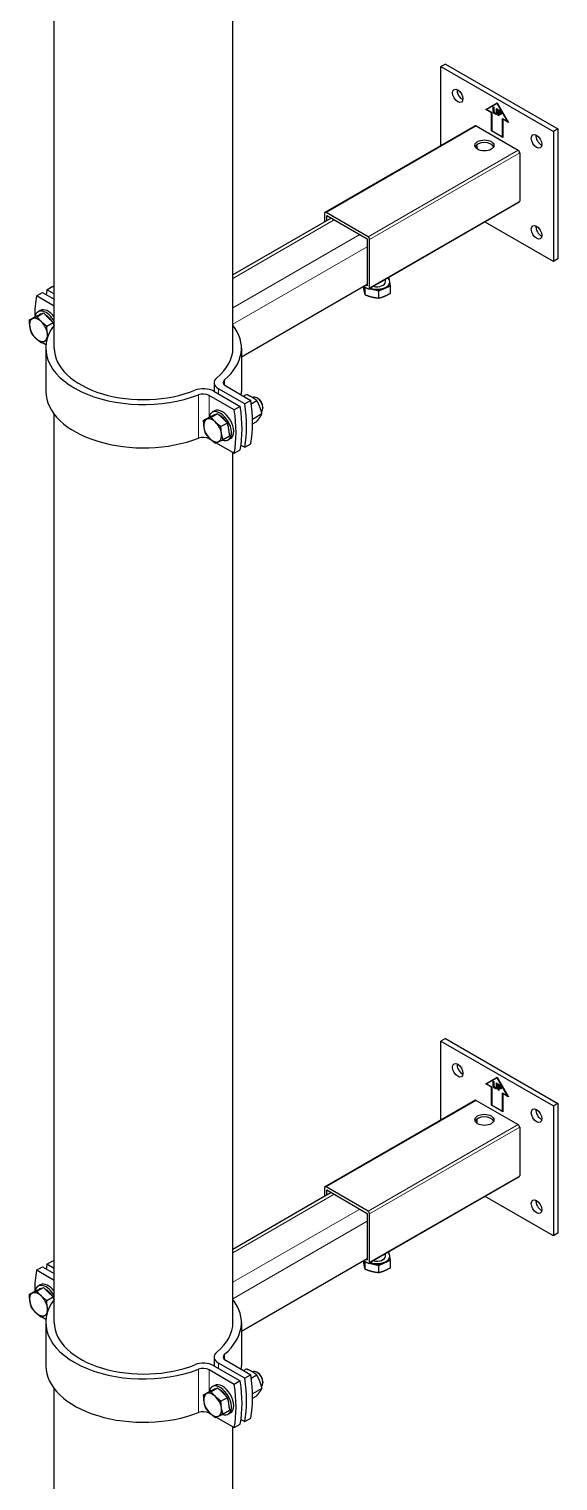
# Model space of a CAD drawing. Header units: millimetres. Extents: x 0 to 10500, y 0 to 7425.
# Drawn here: x 6494 to 6909, y 5144 to 6284 of the extents above; entities that cross this region are included whole.
import ezdxf

# ---------------------------------------------------------------- set-up
doc = ezdxf.new("R2010")
doc.units = ezdxf.units.MM
doc.header["$LTSCALE"] = 25
doc.layers.add('Visible', color=7, linetype='Continuous', lineweight=25)
doc.layers.add('Visible Narrow', color=7, linetype='Continuous', lineweight=18)

msp = doc.modelspace()

# ---------------------------------------------------------------- linework, layer by layer
at = {"layer": 'Visible'}
for p, q in [((6513.69, 6033.75), (6513.69, 6747.13)), ((6653.94, 6033.75), (6653.94, 6717.23)), ((6820.7, 6256.93), (6817.16, 6254.89)), ((6817.16, 6254.89), (6905.55, 6203.86)), ((6817.16, 6192.85), (6817.16, 6254.89)), ((6820.7, 6256.93), (6909.09, 6205.9)), ((6852.4, 6221.28), (6861.36, 6226.45)), ((6856.94, 6218.65), (6852.4, 6221.28)), ((6857.09, 6218.74), (6852.54, 6221.36)), ((6861.36, 6225.97), (6853.11, 6221.21)), ((6853.11, 6221.21), (6857.23, 6218.82)), ((6856.94, 6218.65), (6857.09, 6218.74)), ((6856.94, 6204.37), (6856.94, 6218.65)), ((6857.09, 6204.45), (6857.09, 6218.74)), ((6857.23, 6218.82), (6857.23, 6204.54)), ((6858.3, 6223.36), (6858.85, 6223.04)), ((6858.3, 6220.39), (6858.3, 6223.36)), ((6858.45, 6220.47), (6858.45, 6223.28)), ((6858.85, 6223.04), (6858.85, 6220.07)), ((6860.48, 6218.05), (6860.62, 6218.14)), ((6860.74, 6221.95), (6861.29, 6221.64)), ((6860.74, 6218.97), (6860.74, 6221.95)), ((6860.88, 6219.05), (6860.88, 6221.87)), ((6861.29, 6221.64), (6861.29, 6218.67)), ((6861.36, 6226.45), (6870.32, 6210.93)), ((6861.36, 6225.97), (6861.5, 6226.05)), ((6869.61, 6211.68), (6861.36, 6225.97)), ((6869.75, 6211.77), (6861.5, 6226.05)), ((6862.07, 6221.18), (6863.11, 6220.59)), ((6862.07, 6216.42), (6862.07, 6221.18)), ((6862.07, 6216.42), (6862.22, 6216.51)), ((6862.62, 6216.11), (6862.07, 6216.42)), ((6862.22, 6216.51), (6862.22, 6221.1)), ((6862.62, 6216.28), (6862.22, 6216.51)), ((6862.62, 6220.32), (6862.77, 6220.41)), ((6863.07, 6220.06), (6862.62, 6220.32)), ((6862.62, 6220.32), (6862.62, 6218.42)), ((6862.62, 6218.42), (6862.99, 6218.2)), ((6862.62, 6217.88), (6862.77, 6217.97)), ((6862.62, 6217.88), (6862.62, 6216.11)), ((6863.08, 6217.61), (6862.62, 6217.88)), ((6863.22, 6220.14), (6862.77, 6220.41)), ((6863.23, 6217.7), (6862.77, 6217.97)), ((6863.86, 6217.98), (6864.01, 6218.06)), ((6863.87, 6217.98), (6864.02, 6218.07)), ((6844.03, 6208.36), (6726.17, 6140.32)), ((6844.86, 6208.28), (6877.86, 6189.23)), ((6865.48, 6199.77), (6865.48, 6214.06)), ((6865.48, 6214.06), (6869.61, 6211.68)), ((6865.63, 6199.86), (6865.63, 6213.98)), ((6865.78, 6213.55), (6865.92, 6213.64)), ((6865.78, 6213.55), (6865.78, 6199.26)), ((6870.32, 6210.93), (6865.78, 6213.55)), ((6870.17, 6211.18), (6865.92, 6213.64)), ((6869.61, 6211.68), (6869.75, 6211.77)), ((6909.09, 6205.9), (6905.55, 6203.86)), ((6909.09, 6205.9), (6909.09, 6103.83)), ((6845.45, 6193.61), (6845.45, 6190.29)), ((6856.94, 6204.37), (6857.09, 6204.45)), ((6865.78, 6199.26), (6856.94, 6204.37)), ((6865.78, 6199.43), (6857.09, 6204.45)), ((6857.23, 6204.54), (6865.48, 6199.77)), ((6865.48, 6199.77), (6865.63, 6199.86)), ((6905.55, 6203.86), (6905.55, 6101.79)), ((6879.04, 6187.19), (6879.04, 6149.08)), ((6878.69, 6148.32), (6760.84, 6080.28)), ((6725.83, 6139.56), (6725.83, 6132.71)), ((6760.01, 6121.19), (6727.01, 6140.24)), ((6727.6, 6137.86), (6759.42, 6119.48)), ((6727.6, 6133.73), (6727.6, 6137.86)), ((6731.17, 6135.79), (6653.94, 6091.21)), ((6905.55, 6101.79), (6851.83, 6132.81)), ((6759.42, 6119.48), (6759.42, 6082.74)), ((6761.18, 6081.04), (6761.18, 6119.14)), ((6909.09, 6103.83), (6905.55, 6101.79)), ((6507.95, 6079.59), (6512.67, 6082.32)), ((6513.69, 6076.28), (6507.95, 6079.59)), ((6512.67, 6082.32), (6513.69, 6081.72)), ((6759.42, 6083.76), (6660.61, 6026.72)), ((6756.76, 6082.23), (6760.01, 6080.36)), ((6757.73, 6081.67), (6757.81, 6081.28)), ((6757.81, 6075.48), (6757.81, 6081.28)), ((6757.81, 6081.28), (6758.87, 6081.02)), ((6759.42, 6082.74), (6758.53, 6083.25)), ((6761.14, 6080.45), (6763.11, 6079.96)), ((6763.11, 6079.96), (6768.41, 6078.64)), ((6768.41, 6078.64), (6773.05, 6080.63)), ((6773.05, 6080.63), (6777.68, 6082.62)), ((6773.74, 6085.8), (6773.74, 6087.73)), ((6776.73, 6087.31), (6776.34, 6089.23)), ((6777.08, 6085.26), (6777.08, 6085.8)), ((6777.68, 6082.62), (6777.08, 6085.59)), ((6777.68, 6076.82), (6777.68, 6082.62)), ((6499.7, 6074.83), (6504.42, 6077.55)), ((6513.69, 6066.75), (6499.7, 6074.83)), ((6504.42, 6077.55), (6513.69, 6072.2)), ((6768.41, 6072.84), (6768.41, 6078.64)), ((6493.97, 6055.72), (6499, 6058.62)), ((6499, 6058.62), (6502.05, 6059.99)), ((6500.08, 6058.45), (6505.1, 6061.35)), ((6502.73, 6063.29), (6500.96, 6062.27)), ((6501.89, 6059.92), (6502.21, 6060.1)), ((6502.05, 6059.99), (6505.1, 6061.35)), ((6505.1, 6061.35), (6508.98, 6057.63)), ((6508.98, 6057.63), (6512.85, 6053.9)), ((6507.83, 6051), (6512.85, 6053.9)), ((6512.85, 6053.9), (6513.27, 6051.27)), ((6499.7, 6040.81), (6500.34, 6040.44)), ((6503.98, 6038.34), (6507.17, 6036.5)), ((6507.03, 6033.75), (6507.03, 5999.73)), ((6660.61, 6033.75), (6660.61, 5999.73)), ((6639.01, 5999.84), (6659.68, 5987.91)), ((6639.13, 6006.65), (6639.13, 5999.78)), ((6663.22, 5989.95), (6642.55, 6001.89)), ((6648.24, 6004.04), (6667.93, 5992.67)), ((6654.97, 5985.19), (6635.28, 5996.56)), ((6662.23, 5995.96), (6664.48, 5997.27)), ((6667.93, 5992.67), (6663.22, 5989.95)), ((6668.3, 5990.04), (6672.65, 5992.55)), ((6669.37, 5994.9), (6669.46, 5994.96)), ((6673.38, 5994.29), (6672.8, 5994.63)), ((6513.69, 5268.29), (6513.69, 5981.66)), ((6630.68, 5976.79), (6635.7, 5979.69)), ((6635.7, 5979.69), (6638.76, 5981.06)), ((6636.79, 5979.53), (6641.81, 5982.43)), ((6639.44, 5984.36), (6637.67, 5983.34)), ((6638.6, 5980.99), (6638.92, 5981.18)), ((6638.76, 5981.06), (6641.81, 5982.43)), ((6641.81, 5982.43), (6645.68, 5978.7)), ((6645.68, 5978.7), (6649.56, 5974.98)), ((6659.68, 5987.91), (6654.97, 5985.19)), ((6676.73, 5982.03), (6669.28, 5977.73)), ((6677.51, 5987.14), (6677.51, 5986.46)), ((6644.53, 5972.08), (6649.56, 5974.98)), ((6649.56, 5974.98), (6650.38, 5969.88)), ((6650.38, 5969.88), (6651.2, 5964.79)), ((6669.32, 5974.3), (6672.65, 5976.22)), ((6635.28, 5962.54), (6637.05, 5961.51)), ((6640.69, 5959.41), (6654.97, 5951.17)), ((6646.18, 5961.89), (6651.2, 5964.79)), ((6651.94, 5962.71), (6650.17, 5961.69)), ((6660.27, 5957.63), (6663.22, 5955.93)), ((6663.22, 5955.93), (6667.93, 5958.65)), ((6653.94, 5268.29), (6653.94, 5951.76)), ((6654.97, 5951.17), (6659.68, 5953.89)), ((6820.7, 5491.46), (6817.16, 5489.42)), ((6817.16, 5489.42), (6905.55, 5438.39)), ((6817.16, 5427.39), (6817.16, 5489.42)), ((6820.7, 5491.46), (6909.09, 5440.43)), ((6852.4, 5455.81), (6861.36, 5460.98)), ((6856.94, 5453.19), (6852.4, 5455.81)), ((6857.09, 5453.27), (6852.54, 5455.9)), ((6861.36, 5460.5), (6853.11, 5455.74)), ((6853.11, 5455.74), (6857.23, 5453.36)), ((6856.94, 5453.19), (6857.09, 5453.27)), ((6856.94, 5438.9), (6856.94, 5453.19)), ((6857.09, 5438.99), (6857.09, 5453.27)), ((6857.23, 5453.36), (6857.23, 5439.07)), ((6858.3, 5457.9), (6858.85, 5457.58)), ((6858.3, 5454.92), (6858.3, 5457.9)), ((6858.45, 5455.01), (6858.45, 5457.81)), ((6858.85, 5457.58), (6858.85, 5454.61)), ((6860.48, 5452.59), (6860.62, 5452.67)), ((6860.74, 5456.49), (6861.29, 5456.17)), ((6860.74, 5453.5), (6860.74, 5456.49)), ((6860.88, 5453.59), (6860.88, 5456.4)), ((6861.29, 5456.17), (6861.29, 5453.2)), ((6861.36, 5460.98), (6870.32, 5445.46)), ((6861.36, 5460.5), (6861.5, 5460.59)), ((6869.61, 5446.21), (6861.36, 5460.5)), ((6869.75, 5446.3), (6861.5, 5460.59)), ((6862.07, 5455.72), (6863.11, 5455.12)), ((6862.07, 5450.96), (6862.07, 5455.72)), ((6862.22, 5451.04), (6862.22, 5455.63)), ((6862.62, 5454.85), (6862.77, 5454.94)), ((6863.07, 5454.59), (6862.62, 5454.85)), ((6862.62, 5454.85), (6862.62, 5452.96)), ((6862.62, 5452.96), (6862.99, 5452.74)), ((6862.62, 5452.42), (6862.77, 5452.5)), ((6862.62, 5452.42), (6862.62, 5450.64)), ((6863.08, 5452.15), (6862.62, 5452.42)), ((6863.22, 5454.68), (6862.77, 5454.94)), ((6863.23, 5452.23), (6862.77, 5452.5)), ((6863.86, 5452.51), (6864.01, 5452.6)), ((6863.87, 5452.52), (6864.02, 5452.6)), ((6844.03, 5442.9), (6726.17, 5374.85)), ((6844.86, 5442.81), (6877.86, 5423.76)), ((6862.07, 5450.96), (6862.22, 5451.04)), ((6862.62, 5450.64), (6862.07, 5450.96)), ((6862.62, 5450.81), (6862.22, 5451.04)), ((6865.48, 5434.31), (6865.48, 5448.6)), ((6865.48, 5448.6), (6869.61, 5446.21)), ((6865.63, 5434.39), (6865.63, 5448.51)), ((6865.78, 5448.09), (6865.92, 5448.17)), ((6865.78, 5448.09), (6865.78, 5433.8)), ((6870.32, 5445.46), (6865.78, 5448.09)), ((6870.17, 5445.72), (6865.92, 5448.17)), ((6869.61, 5446.21), (6869.75, 5446.3)), ((6856.94, 5438.9), (6857.09, 5438.99)), ((6865.78, 5433.8), (6856.94, 5438.9)), ((6865.78, 5433.97), (6857.09, 5438.99)), ((6857.23, 5439.07), (6865.48, 5434.31)), ((6865.48, 5434.31), (6865.63, 5434.39)), ((6909.09, 5440.43), (6905.55, 5438.39)), ((6905.55, 5438.39), (6905.55, 5336.33)), ((6909.09, 5440.43), (6909.09, 5338.37)), ((6845.45, 5428.14), (6845.45, 5424.82)), ((6879.04, 5421.72), (6879.04, 5383.62)), ((6725.83, 5374.09), (6725.83, 5367.24)), ((6760.01, 5355.72), (6727.01, 5374.77)), ((6727.6, 5372.39), (6759.42, 5354.02)), ((6727.6, 5368.26), (6727.6, 5372.39)), ((6878.69, 5382.85), (6760.84, 5314.81)), ((6731.17, 5370.33), (6653.94, 5325.74)), ((6905.55, 5336.33), (6851.83, 5367.35)), ((6759.42, 5354.02), (6759.42, 5317.28)), ((6761.18, 5315.58), (6761.18, 5353.68)), ((6909.09, 5338.37), (6905.55, 5336.33)), ((6507.95, 5314.13), (6512.67, 5316.85)), ((6512.67, 5316.85), (6513.69, 5316.26)), ((6759.42, 5318.3), (6660.61, 5261.25)), ((6756.76, 5316.77), (6760.01, 5314.9)), ((6757.73, 5316.21), (6757.81, 5315.81)), ((6757.81, 5310.01), (6757.81, 5315.81)), ((6757.81, 5315.81), (6758.87, 5315.55)), ((6759.42, 5317.28), (6758.53, 5317.79)), ((6768.41, 5313.17), (6773.05, 5315.16)), ((6773.05, 5315.16), (6777.68, 5317.15)), ((6773.74, 5320.34), (6773.74, 5322.26)), ((6776.73, 5321.84), (6776.34, 5323.76)), ((6777.08, 5319.79), (6777.08, 5320.34)), ((6777.68, 5317.15), (6777.08, 5320.13)), ((6777.68, 5311.35), (6777.68, 5317.15)), ((6499.7, 5309.37), (6504.42, 5312.09)), ((6513.69, 5301.29), (6499.7, 5309.37)), ((6504.42, 5312.09), (6513.69, 5306.73)), ((6513.69, 5310.81), (6507.95, 5314.13)), ((6761.14, 5314.99), (6763.11, 5314.49)), ((6763.11, 5314.49), (6768.41, 5313.17)), ((6768.41, 5307.37), (6768.41, 5313.17)), ((6493.97, 5290.25), (6499, 5293.15)), ((6499, 5293.15), (6502.05, 5294.52)), ((6500.08, 5292.99), (6505.1, 5295.89)), ((6502.73, 5297.82), (6500.96, 5296.8)), ((6501.89, 5294.45), (6502.21, 5294.64)), ((6502.05, 5294.52), (6505.1, 5295.89)), ((6505.1, 5295.89), (6508.98, 5292.16)), ((6507.83, 5285.54), (6512.85, 5288.44)), ((6508.98, 5292.16), (6512.85, 5288.44)), ((6512.85, 5288.44), (6513.27, 5285.8)), ((6499.7, 5275.34), (6500.34, 5274.98)), ((6503.98, 5272.88), (6507.17, 5271.03)), ((6507.03, 5268.29), (6507.03, 5234.27)), ((6660.61, 5268.29), (6660.61, 5234.27)), ((6639.13, 5241.18), (6639.13, 5234.31)), ((6663.22, 5224.49), (6642.55, 5236.42)), ((6648.24, 5238.58), (6667.93, 5227.21)), ((6654.97, 5219.72), (6635.28, 5231.09)), ((6639.01, 5234.38), (6659.68, 5222.45)), ((6662.23, 5230.5), (6664.48, 5231.8)), ((6667.93, 5227.21), (6663.22, 5224.49)), ((6668.3, 5224.58), (6672.65, 5227.09)), ((6669.37, 5229.44), (6669.46, 5229.49)), ((6673.38, 5228.82), (6672.8, 5229.16)), ((6513.69, 4502.82), (6513.69, 5216.2)), ((6630.68, 5211.33), (6635.7, 5214.23)), ((6635.7, 5214.23), (6638.76, 5215.59)), ((6636.79, 5214.06), (6641.81, 5216.96)), ((6639.44, 5218.9), (6637.67, 5217.87)), ((6638.6, 5215.52), (6638.92, 5215.71)), ((6638.76, 5215.59), (6641.81, 5216.96)), ((6641.81, 5216.96), (6645.68, 5213.24)), ((6645.68, 5213.24), (6649.56, 5209.51)), ((6659.68, 5222.45), (6654.97, 5219.72)), ((6676.73, 5216.56), (6669.28, 5212.26)), ((6677.51, 5221.68), (6677.51, 5221)), ((6644.53, 5206.61), (6649.56, 5209.51)), ((6649.56, 5209.51), (6650.38, 5204.42)), ((6650.38, 5204.42), (6651.2, 5199.33)), ((6669.32, 5208.83), (6672.65, 5210.76)), ((6635.28, 5197.07), (6637.05, 5196.05)), ((6640.69, 5193.95), (6654.97, 5185.7)), ((6646.18, 5196.43), (6651.2, 5199.33)), ((6651.94, 5197.24), (6650.17, 5196.22)), ((6660.27, 5192.17), (6663.22, 5190.47)), ((6663.22, 5190.47), (6667.93, 5193.19)), ((6653.94, 4502.82), (6653.94, 5186.29)), ((6654.97, 5185.7), (6659.68, 5188.42))]:
    msp.add_line(p, q, dxfattribs=at)
for centre, major_axis in [((6830.42, 6231.92), (-2.92, 5.05)), ((6851.34, 6192.97), (7.5, 0)), ((6892.29, 6196.2), (-2.92, 5.05)), ((6892.29, 6124.76), (-2.92, 5.05)), ((6830.42, 5466.46), (-2.92, 5.05)), ((6851.34, 5427.5), (7.5, 0)), ((6892.29, 5430.74), (-2.92, 5.05)), ((6892.29, 5359.29), (-2.92, 5.05))]:
    msp.add_ellipse(centre, major_axis=major_axis, ratio=0.5773503, dxfattribs=at)
for centre, major_axis, start_param, end_param in [((6833.96, 6233.96), (2.92, -5.05), 3.7927301, 5.6320478), ((6844.86, 6206.92), (-0.83, 1.44), 5.4977871, 6.2831853), ((6851.34, 6190.93), (7.5, 0), 0.2379411, 2.9036515), ((6895.83, 6198.24), (2.92, -5.05), 3.7927301, 5.6320478), ((6877.86, 6187.87), (0.83, -1.44), 0.7853982, 2.3561945), ((6877.86, 6149.76), (0.83, -1.44), 0, 0.7853982), ((6727.01, 6138.88), (-0.83, 1.44), 5.4977871, 7.0685835), ((6895.83, 6126.8), (2.92, -5.05), 3.7927301, 5.6320478), ((6760.01, 6119.82), (-0.83, 1.44), 3.9269908, 5.4977871), ((6585.59, 6017.76), (-55.87, 96.78), 0.597868, 0.6432307), ((6760.01, 6081.72), (0.83, -1.44), 5.4977871, 7.0685835), ((6767.08, 6085.26), (10, 0), 4.0968419, 4.3047632), ((6767.08, 6085.8), (10, 0), 4.1649319, 6.8306423), ((6767.08, 6085.26), (10, 0), 4.3047632, 5.3519608), ((6767.08, 6085.8), (6.67, 0), 4.2883579, 6.2831853), ((6767.08, 6085.26), (10, 0), 5.3519608, 6.2831853), ((6577.34, 6013), (-55.87, 96.78), 0.597868, 0.7896706), ((6501.32, 6048.04), (-5, 8.66), 6.223776, 7.2709736), ((6501.32, 6048.04), (-5, 8.66), 5.1765785, 6.223776), ((6507.21, 6051.44), (-6.25, 10.83), 4.6751703, 6.8819855), ((6507.21, 6051.44), (-5, 8.66), 6.1179167, 6.2831853), ((6508.98, 6052.46), (-6.25, 10.83), 4.9357293, 6.2831853), ((6507.21, 6051.44), (5, -8.66), 1.6214245, 2.4485471), ((6501.32, 6048.04), (-5, 8.66), 0.9877883, 2.0349858), ((6583.82, 6033.75), (-76.79, 0), 5.863421, 8.4485075), ((6501.32, 6048.04), (5, -8.66), 0.9877883, 2.0349858), ((6501.32, 6048.04), (5, -8.66), 6.223776, 7.2709736), ((6507.21, 6051.44), (5, -8.66), 1.2623845, 1.3871912), ((6583.82, 6033.75), (76.79, 0), 5.6886594, 6.7029496), ((6501.32, 6048.04), (5, -8.66), 5.1765785, 6.223776), ((6577.34, 6013), (-55.87, 96.78), 0.9705986, 0.9729283), ((6583.82, 6033.75), (-70.12, 0), 0, 2.1821123), ((6583.82, 6033.75), (70.12, 0), 5.6718693, 6.2831853), ((6583.82, 5999.73), (-76.79, 0), 0, 2.1653222), ((6630.76, 5995.08), (11.67, 0), 0.7853982, 2.1821123), ((6650.8, 6006.65), (-11.67, 0), 5.6718693, 7.0685835), ((6652.96, 6006.76), (-6.67, 0), 5.6886594, 7.0685835), ((6583.82, 5999.73), (76.79, 0), 6.2212234, 6.2831853), ((6630.56, 5993.84), (-6.67, 0), 3.9269908, 5.3069148), ((6585.59, 6017.76), (55.87, -96.78), 0.597868, 0.9729283), ((6590.3, 6020.48), (-55.87, 96.78), 3.7394607, 4.1145209), ((6672.8, 5989.19), (-3.33, 5.77), 3.2127672, 6.2831853), ((6673.38, 5989.53), (2.92, -5.05), 0.7853982, 2.3561945), ((6638.03, 5969.11), (-5, 8.66), 6.223776, 7.2709736), ((6638.03, 5969.11), (-5, 8.66), 5.1765785, 6.223776), ((6643.92, 5972.51), (-6.25, 10.83), 2.5338697, 6.8819855), ((6643.92, 5972.51), (-5, 8.66), 6.1179167, 6.2831853), ((6645.69, 5973.54), (-6.25, 10.83), 3.1415927, 6.2831853), ((6643.92, 5972.51), (5, -8.66), 1.6214245, 2.4485471), ((6577.34, 6013), (55.87, -96.78), 0.597868, 0.9729283), ((6582.05, 6015.72), (-55.87, 96.78), 3.7394607, 4.1145209), ((6638.03, 5969.11), (-5, 8.66), 0.9877883, 2.0349858), ((6638.03, 5969.11), (5, -8.66), 0.9877883, 2.0349858), ((6638.03, 5969.11), (5, -8.66), 6.223776, 7.2709736), ((6643.92, 5972.51), (5, -8.66), 0.5883853, 1.3871912), ((6630.56, 5959.81), (6.67, 0), 0.7853982, 2.1653222), ((6638.03, 5969.11), (5, -8.66), 5.1765785, 6.223776), ((6833.96, 5468.5), (2.92, -5.05), 3.7927301, 5.6320478), ((6844.86, 5441.45), (-0.83, 1.44), 5.4977871, 6.2831853), ((6851.34, 5425.46), (7.5, 0), 0.2379411, 2.9036515), ((6895.83, 5432.78), (2.92, -5.05), 3.7927301, 5.6320478), ((6877.86, 5422.4), (0.83, -1.44), 0.7853982, 2.3561945), ((6877.86, 5384.3), (0.83, -1.44), 0, 0.7853982), ((6727.01, 5373.41), (-0.83, 1.44), 5.4977871, 7.0685835), ((6895.83, 5361.33), (2.92, -5.05), 3.7927301, 5.6320478), ((6760.01, 5354.36), (-0.83, 1.44), 3.9269908, 5.4977871), ((6760.01, 5316.26), (0.83, -1.44), 5.4977871, 7.0685835), ((6767.08, 5320.34), (10, 0), 4.1649319, 6.8306423), ((6767.08, 5319.79), (10, 0), 4.3047632, 5.3519608), ((6767.08, 5320.34), (6.67, 0), 4.2883579, 6.2831853), ((6767.08, 5319.79), (10, 0), 5.3519608, 6.2831853), ((6577.34, 5247.53), (-55.87, 96.78), 0.597868, 0.7896706), ((6585.59, 5252.3), (-55.87, 96.78), 0.597868, 0.6432307), ((6767.08, 5319.79), (10, 0), 4.0968419, 4.3047632), ((6507.21, 5285.98), (-6.25, 10.83), 4.6751703, 6.8819855), ((6507.21, 5285.98), (-5, 8.66), 6.1179167, 6.2831853), ((6508.98, 5287), (-6.25, 10.83), 4.9357293, 6.2831853), ((6507.21, 5285.98), (5, -8.66), 1.6214245, 2.4485471), ((6501.32, 5282.58), (-5, 8.66), 6.223776, 7.2709736), ((6501.32, 5282.58), (-5, 8.66), 0.9877883, 2.0349858), ((6501.32, 5282.58), (-5, 8.66), 5.1765785, 6.223776), ((6583.82, 5268.29), (-76.79, 0), 5.863421, 8.4485075), ((6501.32, 5282.58), (5, -8.66), 0.9877883, 2.0349858), ((6507.21, 5285.98), (5, -8.66), 1.2623845, 1.3871912), ((6583.82, 5268.29), (76.79, 0), 5.6886594, 6.7029496), ((6501.32, 5282.58), (5, -8.66), 5.1765785, 6.223776), ((6577.34, 5247.53), (-55.87, 96.78), 0.9705986, 0.9729283), ((6501.32, 5282.58), (5, -8.66), 6.223776, 7.2709736), ((6583.82, 5268.29), (-70.12, 0), 0, 2.1821123), ((6583.82, 5268.29), (70.12, 0), 5.6718693, 6.2831853), ((6630.76, 5229.62), (11.67, 0), 0.7853982, 2.1821123), ((6650.8, 5241.18), (-11.67, 0), 5.6718693, 7.0685835), ((6652.96, 5241.3), (-6.67, 0), 5.6886594, 7.0685835), ((6583.82, 5234.27), (-76.79, 0), 0, 2.1653222), ((6630.56, 5228.37), (-6.67, 0), 3.9269908, 5.3069148), ((6583.82, 5234.27), (76.79, 0), 6.2212234, 6.2831853), ((6585.59, 5252.3), (55.87, -96.78), 0.597868, 0.9729283), ((6590.3, 5255.02), (-55.87, 96.78), 3.7394607, 4.1145209), ((6672.8, 5223.72), (-3.33, 5.77), 3.2127672, 6.2831853), ((6673.38, 5224.06), (2.92, -5.05), 0.7853982, 2.3561945), ((6638.03, 5203.65), (-5, 8.66), 5.1765785, 6.223776), ((6643.92, 5207.05), (-6.25, 10.83), 2.5338697, 6.8819855), ((6643.92, 5207.05), (-5, 8.66), 6.1179167, 6.2831853), ((6645.69, 5208.07), (-6.25, 10.83), 3.1415927, 6.2831853), ((6643.92, 5207.05), (5, -8.66), 1.6214245, 2.4485471), ((6577.34, 5247.53), (55.87, -96.78), 0.597868, 0.9729283), ((6582.05, 5250.26), (-55.87, 96.78), 3.7394607, 4.1145209), ((6638.03, 5203.65), (-5, 8.66), 6.223776, 7.2709736), ((6638.03, 5203.65), (-5, 8.66), 0.9877883, 2.0349858), ((6638.03, 5203.65), (5, -8.66), 0.9877883, 2.0349858), ((6638.03, 5203.65), (5, -8.66), 6.223776, 7.2709736), ((6643.92, 5207.05), (5, -8.66), 0.5883853, 1.3871912), ((6630.56, 5194.35), (6.67, 0), 0.7853982, 2.1653222), ((6638.03, 5203.65), (5, -8.66), 5.1765785, 6.223776)]:
    msp.add_ellipse(centre, major_axis=major_axis, ratio=0.5773503, start_param=start_param, end_param=end_param, dxfattribs=at)
for points in [[(6858.7, 6218.71), (6858.48, 6219.08), (6858.3, 6219.88), (6858.3, 6220.39)], [(6858.84, 6218.8), (6858.63, 6219.17), (6858.45, 6219.97), (6858.45, 6220.47)], [(6859.79, 6217.64), (6859.43, 6217.85), (6858.89, 6218.38), (6858.7, 6218.71)], [(6859.94, 6217.72), (6859.57, 6217.93), (6859.03, 6218.47), (6858.84, 6218.8)], [(6858.85, 6220.07), (6858.85, 6219.74), (6858.92, 6219.25), (6859.03, 6219.01)], [(6859.03, 6219.01), (6859.14, 6218.75), (6859.52, 6218.34), (6859.79, 6218.18)], [(6859.79, 6218.18), (6860.05, 6218.03), (6860.45, 6217.99), (6860.56, 6218.12)], [(6860.89, 6217.44), (6860.69, 6217.33), (6860.17, 6217.42), (6859.79, 6217.64)], [(6860.56, 6218.12), (6860.66, 6218.25), (6860.74, 6218.65), (6860.74, 6218.97)], [(6860.62, 6218.14), (6860.67, 6218.17), (6860.71, 6218.21)], [(6860.71, 6218.21), (6860.81, 6218.33), (6860.88, 6218.73), (6860.88, 6219.05)], [(6861.29, 6218.67), (6861.29, 6218.17), (6861.11, 6217.56), (6860.89, 6217.44)], [(6862.99, 6218.2), (6863.33, 6218.01), (6863.74, 6217.9), (6863.87, 6217.98)], [(6863.81, 6219.45), (6863.68, 6219.63), (6863.33, 6219.91), (6863.07, 6220.06)], [(6864.32, 6217.39), (6864.1, 6217.27), (6863.53, 6217.36), (6863.08, 6217.61)], [(6863.11, 6220.59), (6863.48, 6220.37), (6863.99, 6219.94), (6864.19, 6219.67)], [(6863.96, 6219.54), (6863.83, 6219.71), (6863.48, 6219.99), (6863.22, 6220.14)], [(6864.11, 6218.55), (6864.11, 6218.8), (6863.96, 6219.25), (6863.81, 6219.45)], [(6863.87, 6217.98), (6864, 6218.05), (6864.11, 6218.33), (6864.11, 6218.55)], [(6864.25, 6218.64), (6864.25, 6218.89), (6864.11, 6219.33), (6863.96, 6219.54)], [(6864.01, 6218.06), (6864.01, 6218.06), (6864.02, 6218.07)], [(6864.02, 6218.07), (6864.14, 6218.14), (6864.25, 6218.41), (6864.25, 6218.64)], [(6864.19, 6219.67), (6864.42, 6219.35), (6864.68, 6218.64), (6864.68, 6218.24)], [(6864.68, 6218.24), (6864.68, 6217.93), (6864.49, 6217.49), (6864.32, 6217.39)], [(6858.7, 5453.24), (6858.48, 5453.62), (6858.3, 5454.41), (6858.3, 5454.92)], [(6858.84, 5453.33), (6858.63, 5453.7), (6858.45, 5454.5), (6858.45, 5455.01)], [(6859.79, 5452.17), (6859.43, 5452.38), (6858.89, 5452.91), (6858.7, 5453.24)], [(6859.94, 5452.26), (6859.57, 5452.47), (6859.03, 5453), (6858.84, 5453.33)], [(6858.85, 5454.61), (6858.85, 5454.28), (6858.92, 5453.79), (6859.03, 5453.54)], [(6859.03, 5453.54), (6859.14, 5453.29), (6859.52, 5452.87), (6859.79, 5452.71)], [(6859.79, 5452.71), (6860.05, 5452.56), (6860.45, 5452.53), (6860.56, 5452.66)], [(6860.89, 5451.98), (6860.69, 5451.87), (6860.17, 5451.95), (6859.79, 5452.17)], [(6860.56, 5452.66), (6860.66, 5452.78), (6860.74, 5453.18), (6860.74, 5453.5)], [(6860.62, 5452.67), (6860.67, 5452.7), (6860.71, 5452.74)], [(6860.71, 5452.74), (6860.81, 5452.86), (6860.88, 5453.27), (6860.88, 5453.59)], [(6861.29, 5453.2), (6861.29, 5452.7), (6861.11, 5452.09), (6860.89, 5451.98)], [(6862.99, 5452.74), (6863.33, 5452.55), (6863.74, 5452.43), (6863.87, 5452.52)], [(6863.81, 5453.99), (6863.68, 5454.16), (6863.33, 5454.44), (6863.07, 5454.59)], [(6864.32, 5451.93), (6864.1, 5451.81), (6863.53, 5451.89), (6863.08, 5452.15)], [(6863.11, 5455.12), (6863.48, 5454.91), (6863.99, 5454.47), (6864.19, 5454.2)], [(6863.96, 5454.07), (6863.83, 5454.25), (6863.48, 5454.53), (6863.22, 5454.68)], [(6864.11, 5453.09), (6864.11, 5453.34), (6863.96, 5453.78), (6863.81, 5453.99)], [(6863.87, 5452.52), (6864, 5452.59), (6864.11, 5452.86), (6864.11, 5453.09)], [(6864.25, 5453.17), (6864.25, 5453.42), (6864.11, 5453.87), (6863.96, 5454.07)], [(6864.01, 5452.6), (6864.01, 5452.6), (6864.02, 5452.6)], [(6864.02, 5452.6), (6864.14, 5452.67), (6864.25, 5452.95), (6864.25, 5453.17)], [(6864.19, 5454.2), (6864.42, 5453.89), (6864.68, 5453.18), (6864.68, 5452.78)], [(6864.68, 5452.78), (6864.68, 5452.47), (6864.49, 5452.02), (6864.32, 5451.93)]]:
    msp.add_open_spline(points, degree=2, dxfattribs=at)
for points, knots in [([(6860.97, 6217.5), (6860.8, 6217.42), (6860.32, 6217.5), (6859.94, 6217.72)], [0.1592125, 0.1592125, 0.1592125, 1, 2, 2, 2]), ([(6864.39, 6217.44), (6864.2, 6217.37), (6863.67, 6217.44), (6863.23, 6217.7)], [0.1678896, 0.1678896, 0.1678896, 1, 2, 2, 2]), ([(6860.97, 5452.03), (6860.8, 5451.96), (6860.32, 5452.04), (6859.94, 5452.26)], [0.1592125, 0.1592125, 0.1592125, 1, 2, 2, 2]), ([(6864.39, 5451.98), (6864.2, 5451.9), (6863.67, 5451.98), (6863.23, 5452.23)], [0.1678896, 0.1678896, 0.1678896, 1, 2, 2, 2])]:
    msp.add_open_spline(points, degree=2, knots=knots, dxfattribs=at)
for points, weights in [([(6757.14, 6078.33), (6756.84, 6079.86), (6756.48, 6082.07)], [1, 1.04782776865, 1.0202355249]), ([(6757.81, 6075.48), (6757.45, 6076.8), (6757.14, 6078.33)], [1.01981541865, 1.04818815859, 1]), ([(6763.11, 6073.7), (6760.65, 6074.31), (6757.81, 6075.48)], [1, 1.04818815859, 1.01981541865]), ([(6768.41, 6072.84), (6765.57, 6073.09), (6763.11, 6073.7)], [1.01981541865, 1.04818815859, 1]), ([(6773.05, 6074.37), (6770.9, 6073.44), (6768.41, 6072.84)], [1, 1.04818815859, 1.01981541865]), ([(6777.68, 6076.82), (6775.2, 6075.29), (6773.05, 6074.37)], [1.01981541865, 1.04818815859, 1]), ([(6496.63, 6056.86), (6495.21, 6056.22), (6493.97, 6055.72)], [1, 1.04818815859, 1.01981541865]), ([(6500.08, 6058.45), (6498.04, 6057.49), (6496.63, 6056.86)], [1.01981541865, 1.04818815859, 1]), ([(6503.55, 6054.5), (6501.76, 6056.23), (6500.08, 6058.45)], [1, 1.04818815859, 1.01981541865]), ([(6493.97, 6055.72), (6494.01, 6052.76), (6494.4, 6050.4)], [1.01981541865, 1.04818815859, 1]), ([(6494.4, 6050.4), (6494.78, 6048.04), (6495.61, 6045.54)], [1, 1.04818815859, 1.01981541865]), ([(6495.61, 6045.54), (6497.29, 6043.31), (6499.09, 6041.58)], [1.01981541865, 1.04818815859, 1]), ([(6507.83, 6051), (6505.35, 6052.77), (6503.55, 6054.5)], [1.01981541865, 1.04818815859, 1]), ([(6508.25, 6045.68), (6507.87, 6048.05), (6507.83, 6051)], [1, 1.04818815859, 1.01981541865]), ([(6508.77, 6043.16), (6508.45, 6044.42), (6508.25, 6045.68)], [1.02948650961, 1.0252718509, 1]), ([(6499.09, 6041.58), (6500.89, 6039.85), (6503.36, 6038.09)], [1, 1.04818815859, 1.01981541865]), ([(6503.36, 6038.09), (6504.6, 6038.59), (6506.02, 6039.22)], [1.01981541865, 1.04818815859, 1]), ([(6506.02, 6039.22), (6506.83, 6039.59), (6507.8, 6040.04)], [1, 1.0270385514, 1.02997287624]), ([(6668.97, 5995.14), (6667.07, 5996.23), (6664.48, 5997.27)], [1, 1.11576506476, 1.15554960661]), ([(6672.65, 5992.55), (6670.86, 5994.04), (6668.97, 5995.14)], [1.15554960661, 1.11576506476, 1]), ([(6675.09, 5987.52), (6674.14, 5989.96), (6672.65, 5992.55)], [1, 1.11576506476, 1.15554960661]), ([(6633.34, 5977.93), (6631.92, 5977.29), (6630.68, 5976.79)], [1, 1.04818815859, 1.01981541865]), ([(6630.68, 5976.79), (6630.72, 5973.83), (6631.1, 5971.47)], [1.01981541865, 1.04818815859, 1]), ([(6636.79, 5979.53), (6634.75, 5978.56), (6633.34, 5977.93)], [1.01981541865, 1.04818815859, 1]), ([(6640.26, 5975.57), (6638.46, 5977.3), (6636.79, 5979.53)], [1, 1.04818815859, 1.01981541865]), ([(6672.65, 5976.22), (6674.14, 5978.01), (6675.09, 5979.36)], [1.15554960661, 1.11576506476, 1]), ([(6676.73, 5982.03), (6676.04, 5985.08), (6675.09, 5987.52)], [1.15554960661, 1.11576506476, 1]), ([(6675.09, 5979.36), (6676.04, 5980.7), (6676.73, 5982.03)], [1, 1.11576506476, 1.15554960661]), ([(6631.1, 5971.47), (6631.48, 5969.11), (6632.32, 5966.61)], [1, 1.04818815859, 1.01981541865]), ([(6632.32, 5966.61), (6634, 5964.38), (6635.8, 5962.65)], [1.01981541865, 1.04818815859, 1]), ([(6644.53, 5972.08), (6642.06, 5973.84), (6640.26, 5975.57)], [1.01981541865, 1.04818815859, 1]), ([(6644.96, 5966.76), (6644.58, 5969.12), (6644.53, 5972.08)], [1, 1.04818815859, 1.01981541865]), ([(6646.18, 5961.89), (6645.34, 5964.39), (6644.96, 5966.76)], [1.01981541865, 1.04818815859, 1]), ([(6635.8, 5962.65), (6637.59, 5960.93), (6640.07, 5959.16)], [1, 1.04818815859, 1.01981541865]), ([(6640.07, 5959.16), (6641.31, 5959.66), (6642.72, 5960.3)], [1.01981541865, 1.04818815859, 1]), ([(6642.72, 5960.3), (6644.14, 5960.93), (6646.18, 5961.89)], [1, 1.04818815859, 1.01981541865]), ([(6757.14, 5312.87), (6756.84, 5314.39), (6756.48, 5316.6)], [1, 1.04782776865, 1.0202355249]), ([(6757.81, 5310.01), (6757.45, 5311.33), (6757.14, 5312.87)], [1.01981541865, 1.04818815859, 1]), ([(6763.11, 5308.23), (6760.65, 5308.85), (6757.81, 5310.01)], [1, 1.04818815859, 1.01981541865]), ([(6768.41, 5307.37), (6765.57, 5307.62), (6763.11, 5308.23)], [1.01981541865, 1.04818815859, 1]), ([(6773.05, 5308.9), (6770.9, 5307.98), (6768.41, 5307.37)], [1, 1.04818815859, 1.01981541865]), ([(6777.68, 5311.35), (6775.2, 5309.83), (6773.05, 5308.9)], [1.01981541865, 1.04818815859, 1]), ([(6500.08, 5292.99), (6498.04, 5292.03), (6496.63, 5291.39)], [1.01981541865, 1.04818815859, 1]), ([(6503.55, 5289.03), (6501.76, 5290.76), (6500.08, 5292.99)], [1, 1.04818815859, 1.01981541865]), ([(6496.63, 5291.39), (6495.21, 5290.76), (6493.97, 5290.25)], [1, 1.04818815859, 1.01981541865]), ([(6493.97, 5290.25), (6494.01, 5287.3), (6494.4, 5284.93)], [1.01981541865, 1.04818815859, 1]), ([(6494.4, 5284.93), (6494.78, 5282.57), (6495.61, 5280.07)], [1, 1.04818815859, 1.01981541865]), ([(6507.83, 5285.54), (6505.35, 5287.31), (6503.55, 5289.03)], [1.01981541865, 1.04818815859, 1]), ([(6508.25, 5280.22), (6507.87, 5282.58), (6507.83, 5285.54)], [1, 1.04818815859, 1.01981541865]), ([(6495.61, 5280.07), (6497.29, 5277.85), (6499.09, 5276.12)], [1.01981541865, 1.04818815859, 1]), ([(6499.09, 5276.12), (6500.89, 5274.39), (6503.36, 5272.62)], [1, 1.04818815859, 1.01981541865]), ([(6503.36, 5272.62), (6504.6, 5273.12), (6506.02, 5273.76)], [1.01981541865, 1.04818815859, 1]), ([(6506.02, 5273.76), (6506.83, 5274.12), (6507.8, 5274.57)], [1, 1.0270385514, 1.02997287624]), ([(6508.77, 5277.69), (6508.45, 5278.95), (6508.25, 5280.22)], [1.02948650961, 1.0252718509, 1]), ([(6668.97, 5229.67), (6667.07, 5230.77), (6664.48, 5231.8)], [1, 1.11576506476, 1.15554960661]), ([(6672.65, 5227.09), (6670.86, 5228.58), (6668.97, 5229.67)], [1.15554960661, 1.11576506476, 1]), ([(6675.09, 5222.06), (6674.14, 5224.5), (6672.65, 5227.09)], [1, 1.11576506476, 1.15554960661]), ([(6636.79, 5214.06), (6634.75, 5213.1), (6633.34, 5212.46)], [1.01981541865, 1.04818815859, 1]), ([(6640.26, 5210.11), (6638.46, 5211.83), (6636.79, 5214.06)], [1, 1.04818815859, 1.01981541865]), ([(6672.65, 5210.76), (6674.14, 5212.54), (6675.09, 5213.89)], [1.15554960661, 1.11576506476, 1]), ([(6676.73, 5216.56), (6676.04, 5219.61), (6675.09, 5222.06)], [1.15554960661, 1.11576506476, 1]), ([(6675.09, 5213.89), (6676.04, 5215.24), (6676.73, 5216.56)], [1, 1.11576506476, 1.15554960661]), ([(6633.34, 5212.46), (6631.92, 5211.83), (6630.68, 5211.33)], [1, 1.04818815859, 1.01981541865]), ([(6630.68, 5211.33), (6630.72, 5208.37), (6631.1, 5206.01)], [1.01981541865, 1.04818815859, 1]), ([(6631.1, 5206.01), (6631.48, 5203.64), (6632.32, 5201.14)], [1, 1.04818815859, 1.01981541865]), ([(6632.32, 5201.14), (6634, 5198.92), (6635.8, 5197.19)], [1.01981541865, 1.04818815859, 1]), ([(6644.53, 5206.61), (6642.06, 5208.38), (6640.26, 5210.11)], [1.01981541865, 1.04818815859, 1]), ([(6644.96, 5201.29), (6644.58, 5203.65), (6644.53, 5206.61)], [1, 1.04818815859, 1.01981541865]), ([(6646.18, 5196.43), (6645.34, 5198.93), (6644.96, 5201.29)], [1.01981541865, 1.04818815859, 1]), ([(6635.8, 5197.19), (6637.59, 5195.46), (6640.07, 5193.69)], [1, 1.04818815859, 1.01981541865]), ([(6640.07, 5193.69), (6641.31, 5194.2), (6642.72, 5194.83)], [1.01981541865, 1.04818815859, 1]), ([(6642.72, 5194.83), (6644.14, 5195.47), (6646.18, 5196.43)], [1, 1.04818815859, 1.01981541865])]:
    msp.add_rational_spline(points, weights, degree=2, dxfattribs=at)
at = {"layer": 'Visible Narrow'}
for p, q in [((6858.3, 6220.39), (6858.45, 6220.47)), ((6858.7, 6218.71), (6858.84, 6218.8)), ((6859.79, 6217.64), (6859.94, 6217.72)), ((6860.56, 6218.12), (6860.71, 6218.21)), ((6860.74, 6218.97), (6860.88, 6219.05)), ((6860.89, 6217.44), (6860.93, 6217.46)), ((6863.07, 6220.06), (6863.22, 6220.14)), ((6863.08, 6217.61), (6863.23, 6217.7)), ((6863.81, 6219.45), (6863.96, 6219.54)), ((6864.11, 6218.55), (6864.25, 6218.64)), ((6864.32, 6217.39), (6864.33, 6217.4)), ((6844.86, 6208.28), (6727.01, 6140.24)), ((6877.86, 6189.23), (6760.01, 6121.19)), ((6879.04, 6187.19), (6761.18, 6119.14)), ((6879.04, 6149.08), (6761.18, 6081.04)), ((6733.49, 6134.45), (6653.94, 6088.53)), ((6653.94, 6065.39), (6753.52, 6122.89)), ((6759.42, 6113.36), (6653.94, 6052.47)), ((6642.55, 5997.8), (6642.55, 6001.89)), ((6647.43, 6004.61), (6647.43, 6008.92)), ((6626.83, 5997.02), (6626.83, 5963)), ((6635.28, 5979.64), (6635.28, 5996.56)), ((6635.28, 5962.54), (6635.28, 5963.17)), ((6858.3, 5454.92), (6858.45, 5455.01)), ((6858.7, 5453.24), (6858.84, 5453.33)), ((6859.79, 5452.17), (6859.94, 5452.26)), ((6860.56, 5452.66), (6860.71, 5452.74)), ((6860.74, 5453.5), (6860.88, 5453.59)), ((6863.07, 5454.59), (6863.22, 5454.68)), ((6863.08, 5452.15), (6863.23, 5452.23)), ((6863.81, 5453.99), (6863.96, 5454.07)), ((6864.11, 5453.09), (6864.25, 5453.17)), ((6844.86, 5442.81), (6727.01, 5374.77)), ((6860.89, 5451.98), (6860.93, 5452)), ((6864.32, 5451.93), (6864.33, 5451.94)), ((6877.86, 5423.76), (6760.01, 5355.72)), ((6879.04, 5421.72), (6761.18, 5353.68)), ((6879.04, 5383.62), (6761.18, 5315.58)), ((6733.49, 5368.99), (6653.94, 5323.06)), ((6653.94, 5299.93), (6753.52, 5357.42)), ((6759.42, 5347.9), (6653.94, 5287)), ((6642.55, 5232.34), (6642.55, 5236.42)), ((6647.43, 5239.14), (6647.43, 5243.45)), ((6626.83, 5231.56), (6626.83, 5197.54)), ((6635.28, 5214.17), (6635.28, 5231.09)), ((6635.28, 5197.07), (6635.28, 5197.7))]:
    msp.add_line(p, q, dxfattribs=at)

doc.saveas('drawing.dxf')
